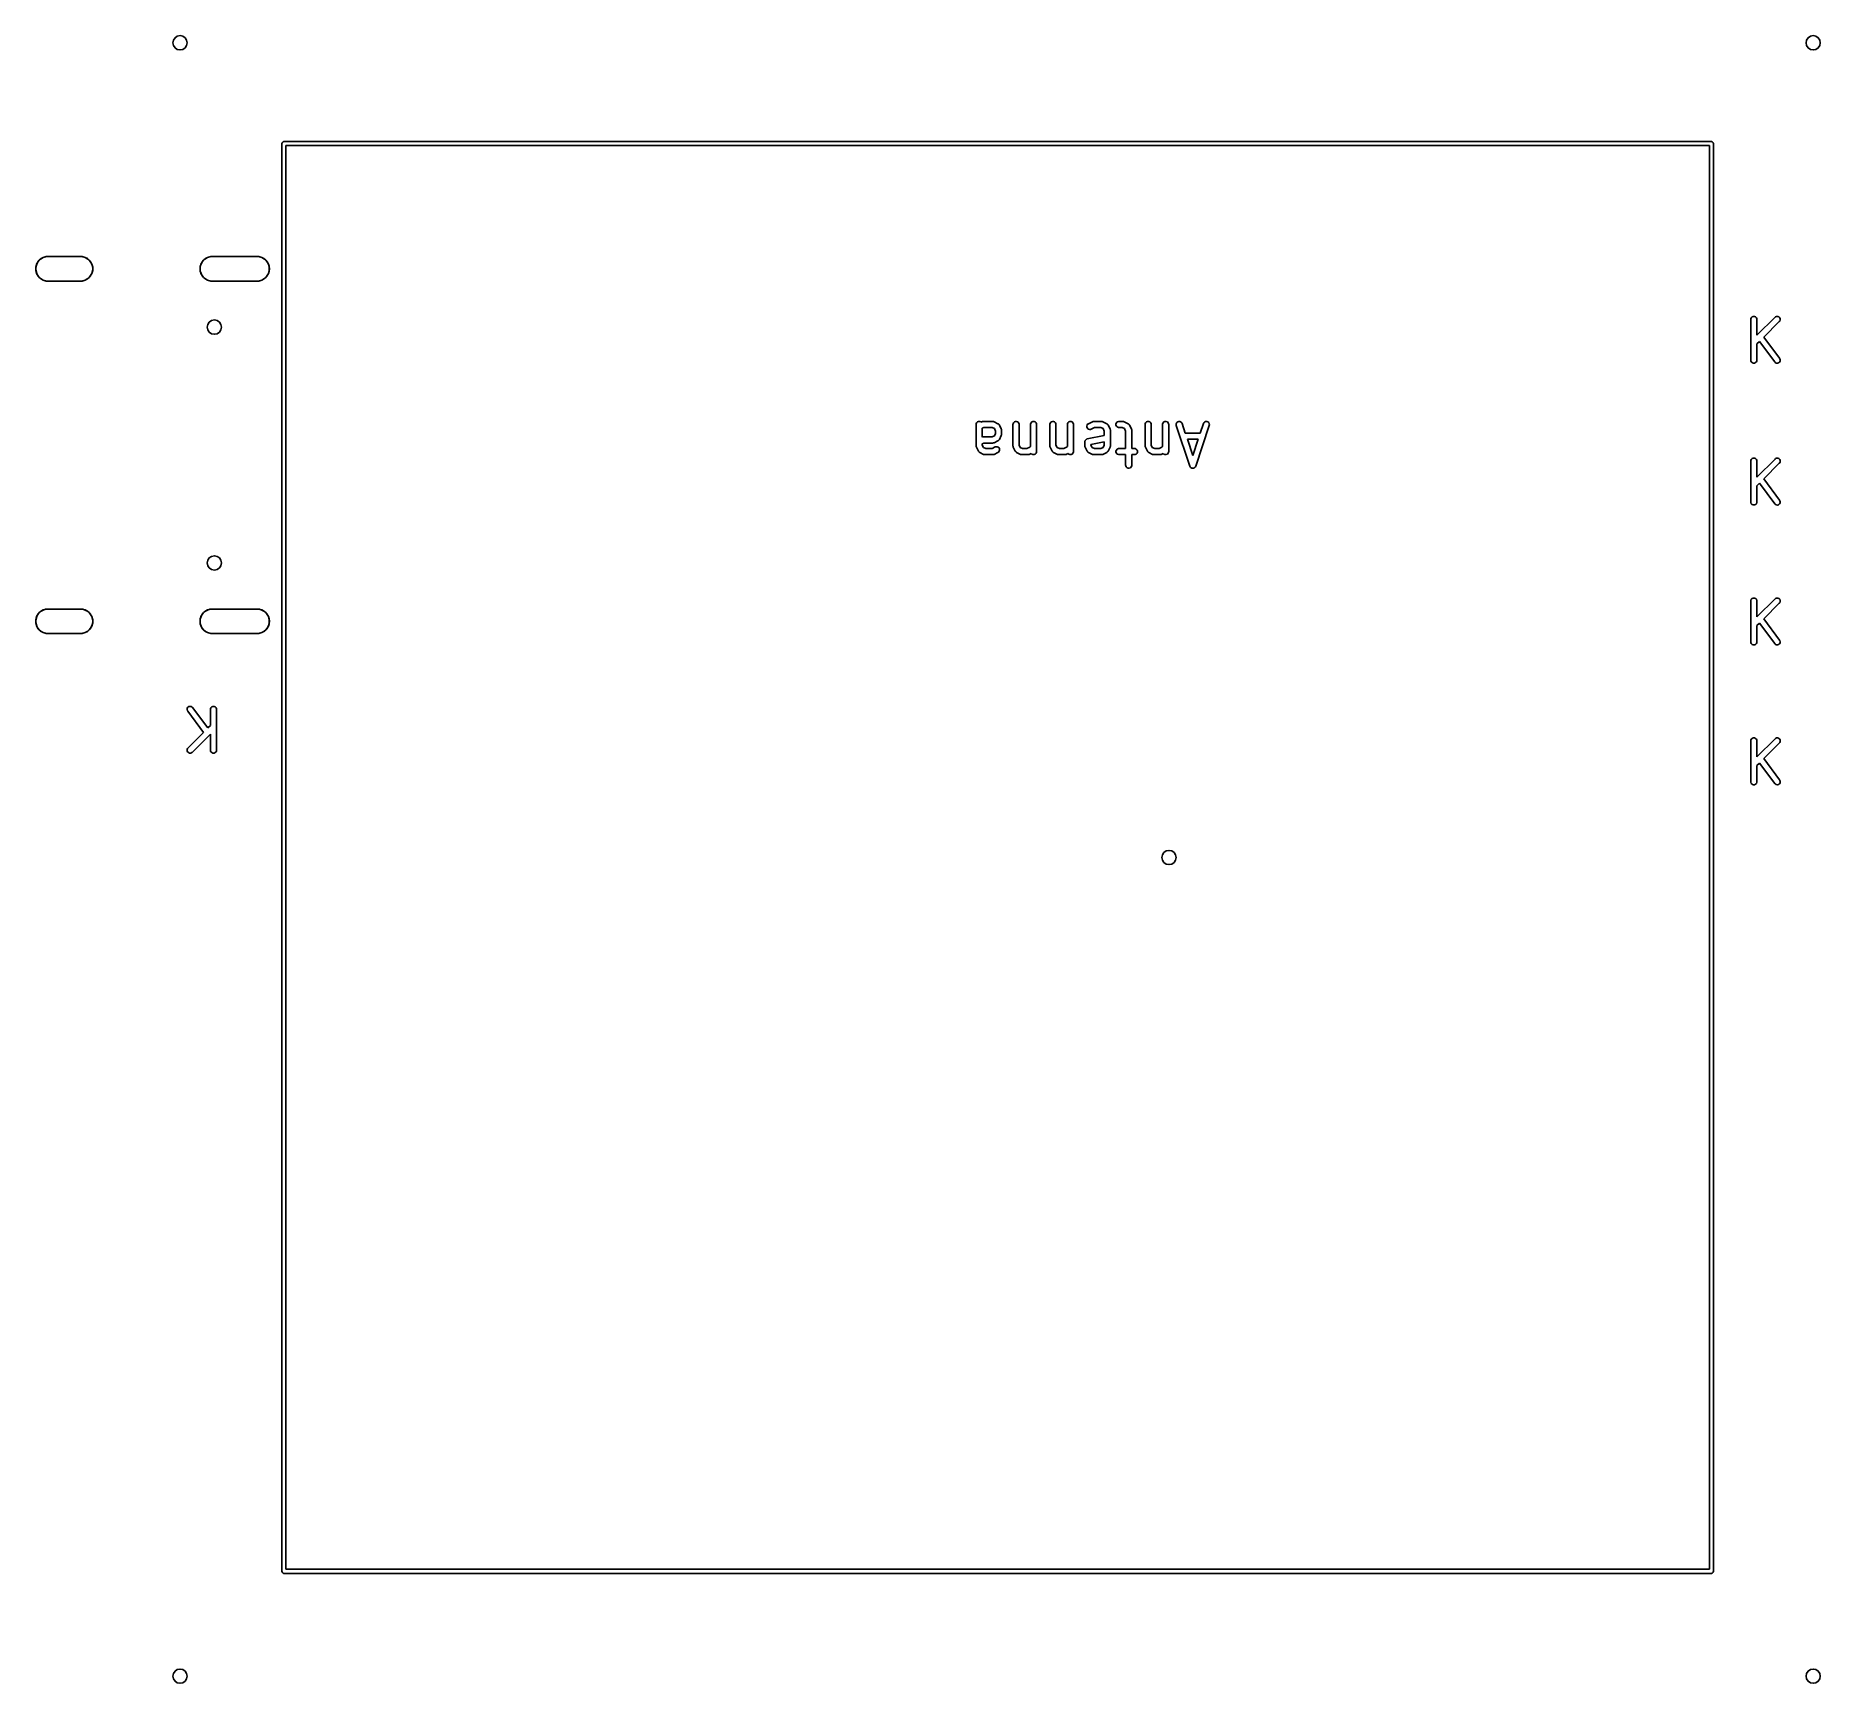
# Model space of a CAD drawing. Extents: x 4.89 to 6.61, y -4.66 to -3.07.
import ezdxf

# ---------------------------------------------------------------- set-up
doc = ezdxf.new("R2010")
doc.units = 0
doc.header["$MEASUREMENT"] = 0
doc.layers.add('BLACK', color=7, linetype='CONTINUOUS')

msp = doc.modelspace()

# ---------------------------------------------------------------- linework, layer by layer
at = {"layer": 'BLACK', "linetype": 'CONTINUOUS'}
for p, q in [((5.125, -3.174), (5.1251, -3.1732)), ((5.125, -4.5519), (5.125, -3.174)), ((5.1251, -3.1732), (5.1262, -3.1722)), ((5.1262, -3.1722), (5.1269, -3.172)), ((5.1269, -3.172), (6.5049, -3.172)), ((5.1289, -3.1759), (5.1289, -4.55)), ((6.5029, -3.1759), (5.1289, -3.1759)), ((6.5029, -4.55), (6.5029, -3.1759)), ((6.5049, -3.172), (6.5057, -3.1722)), ((6.5057, -3.1722), (6.5067, -3.1732)), ((6.5067, -3.1732), (6.5069, -3.174)), ((6.5069, -3.174), (6.5069, -4.5519)), ((4.8882, -3.2903), (4.8898, -3.2877)), ((4.8898, -3.2877), (4.892, -3.2855)), ((4.892, -3.2855), (4.8946, -3.2839)), ((4.8946, -3.2839), (4.8976, -3.2831)), ((4.8976, -3.2831), (4.8992, -3.283)), ((4.8992, -3.283), (4.9306, -3.283)), ((4.9306, -3.283), (4.8992, -3.283)), ((4.9306, -3.283), (4.9322, -3.2831)), ((4.9322, -3.2831), (4.9352, -3.2839)), ((4.9352, -3.2839), (4.9378, -3.2855)), ((4.9378, -3.2855), (4.94, -3.2877)), ((4.94, -3.2877), (4.9416, -3.2903)), ((5.0469, -3.2903), (5.0484, -3.2877)), ((5.0484, -3.2877), (5.0506, -3.2855)), ((5.0506, -3.2855), (5.0533, -3.2839)), ((5.0533, -3.2839), (5.0563, -3.2831)), ((5.0563, -3.2831), (5.0578, -3.283)), ((5.0578, -3.283), (5.1011, -3.283)), ((5.1011, -3.283), (5.0578, -3.283)), ((5.1011, -3.283), (5.1027, -3.2831)), ((5.1027, -3.2831), (5.1056, -3.2839)), ((5.1056, -3.2839), (5.1083, -3.2855)), ((5.1083, -3.2855), (5.1105, -3.2877)), ((5.1105, -3.2877), (5.112, -3.2903)), ((4.8874, -3.2933), (4.8882, -3.2903)), ((4.8874, -3.2964), (4.8874, -3.2933)), ((4.8882, -3.2994), (4.8874, -3.2964)), ((4.8898, -3.302), (4.8882, -3.2994)), ((4.892, -3.3042), (4.8898, -3.302)), ((4.8946, -3.3058), (4.892, -3.3042)), ((4.8976, -3.3066), (4.8946, -3.3058)), ((4.8992, -3.3067), (4.8976, -3.3066)), ((4.9306, -3.3067), (4.8992, -3.3067)), ((4.8992, -3.3067), (4.9306, -3.3067)), ((4.9322, -3.3066), (4.9306, -3.3067)), ((4.9352, -3.3058), (4.9322, -3.3066)), ((4.9378, -3.3042), (4.9352, -3.3058)), ((4.94, -3.302), (4.9378, -3.3042)), ((4.9416, -3.2994), (4.94, -3.302)), ((4.9416, -3.2903), (4.9424, -3.2933)), ((4.9424, -3.2964), (4.9416, -3.2994)), ((4.9424, -3.2933), (4.9424, -3.2964)), ((5.0461, -3.2933), (5.0469, -3.2903)), ((5.0461, -3.2964), (5.0461, -3.2933)), ((5.0469, -3.2994), (5.0461, -3.2964)), ((5.0484, -3.302), (5.0469, -3.2994)), ((5.0506, -3.3042), (5.0484, -3.302)), ((5.0533, -3.3058), (5.0506, -3.3042)), ((5.0563, -3.3066), (5.0533, -3.3058)), ((5.0578, -3.3067), (5.0563, -3.3066)), ((5.1011, -3.3067), (5.0578, -3.3067)), ((5.0578, -3.3067), (5.1011, -3.3067)), ((5.1027, -3.3066), (5.1011, -3.3067)), ((5.1056, -3.3058), (5.1027, -3.3066)), ((5.1083, -3.3042), (5.1056, -3.3058)), ((5.1105, -3.302), (5.1083, -3.3042)), ((5.112, -3.2994), (5.1105, -3.302)), ((5.112, -3.2903), (5.1128, -3.2933)), ((5.1128, -3.2964), (5.112, -3.2994)), ((5.1128, -3.2933), (5.1128, -3.2964)), ((6.5434, -3.342), (6.5442, -3.3412)), ((6.5442, -3.3412), (6.5453, -3.3407)), ((6.5453, -3.3407), (6.5464, -3.3407)), ((6.5464, -3.3407), (6.5475, -3.3412)), ((6.5475, -3.3412), (6.5483, -3.342)), ((6.5488, -3.359), (6.5663, -3.3415)), ((6.5663, -3.3415), (6.5667, -3.3412)), ((6.5667, -3.3412), (6.5678, -3.3407)), ((6.5678, -3.3407), (6.5689, -3.3407)), ((6.5689, -3.3407), (6.57, -3.3412)), ((6.57, -3.3412), (6.5708, -3.342)), ((6.5429, -3.3436), (6.543, -3.343)), ((6.5429, -3.383), (6.5429, -3.3436)), ((6.543, -3.343), (6.5434, -3.342)), ((6.5483, -3.342), (6.5487, -3.343)), ((6.5487, -3.343), (6.5488, -3.3436)), ((6.5488, -3.3436), (6.5488, -3.359)), ((6.5704, -3.3457), (6.5554, -3.3608)), ((6.5708, -3.3452), (6.5704, -3.3457)), ((6.5708, -3.342), (6.5712, -3.343)), ((6.5712, -3.3442), (6.5708, -3.3452)), ((6.5712, -3.343), (6.5712, -3.3442)), ((6.5512, -3.365), (6.5488, -3.3673)), ((6.5488, -3.3673), (6.5488, -3.383)), ((6.566, -3.3847), (6.5512, -3.365)), ((6.5554, -3.3608), (6.5707, -3.3812)), ((6.543, -3.3836), (6.5429, -3.383)), ((6.5434, -3.3846), (6.543, -3.3836)), ((6.5442, -3.3854), (6.5434, -3.3846)), ((6.5453, -3.3859), (6.5442, -3.3854)), ((6.5464, -3.3859), (6.5453, -3.3859)), ((6.5475, -3.3854), (6.5464, -3.3859)), ((6.5483, -3.3846), (6.5475, -3.3854)), ((6.5487, -3.3836), (6.5483, -3.3846)), ((6.5488, -3.383), (6.5487, -3.3836)), ((6.5664, -3.3852), (6.566, -3.3847)), ((6.5674, -3.3858), (6.5664, -3.3852)), ((6.5685, -3.3859), (6.5674, -3.3858)), ((6.5696, -3.3856), (6.5685, -3.3859)), ((6.5705, -3.3849), (6.5696, -3.3856)), ((6.5711, -3.384), (6.5705, -3.3849)), ((6.5707, -3.3812), (6.571, -3.3817)), ((6.571, -3.3817), (6.5713, -3.3828)), ((6.5713, -3.3828), (6.5711, -3.384)), ((5.7951, -3.4445), (5.7956, -3.4434)), ((5.7951, -3.445), (5.7951, -3.4445)), ((5.7951, -3.4657), (5.7951, -3.445)), ((5.7956, -3.4434), (5.7964, -3.4426)), ((5.7964, -3.4426), (5.7975, -3.4422)), ((5.7975, -3.4422), (5.7986, -3.4422)), ((5.7986, -3.4422), (5.7997, -3.4426)), ((5.7997, -3.4426), (5.7998, -3.4427)), ((5.7998, -3.4427), (5.8005, -3.4424)), ((5.8005, -3.4424), (5.801, -3.4422)), ((5.801, -3.4422), (5.8011, -3.4422)), ((5.8011, -3.4422), (5.8012, -3.4422)), ((5.8012, -3.4422), (5.8018, -3.4421)), ((5.8018, -3.4421), (5.8112, -3.4421)), ((5.8112, -3.4421), (5.8117, -3.4422)), ((5.8117, -3.4422), (5.8118, -3.4422)), ((5.8118, -3.4422), (5.8119, -3.4422)), ((5.8119, -3.4422), (5.8125, -3.4424)), ((5.8125, -3.4424), (5.8162, -3.4443)), ((5.8162, -3.4443), (5.8163, -3.4443)), ((5.8163, -3.4443), (5.8164, -3.4444)), ((5.8164, -3.4444), (5.8164, -3.4444)), ((5.8164, -3.4444), (5.8167, -3.4446)), ((5.8167, -3.4446), (5.817, -3.4449)), ((5.817, -3.4449), (5.8172, -3.4451)), ((5.8172, -3.4451), (5.8174, -3.4454)), ((5.8307, -3.445), (5.8308, -3.4445)), ((5.8307, -3.4657), (5.8307, -3.445)), ((5.8308, -3.4445), (5.8312, -3.4434)), ((5.8312, -3.4434), (5.832, -3.4426)), ((5.832, -3.4426), (5.8331, -3.4422)), ((5.8331, -3.4422), (5.8342, -3.4422)), ((5.8342, -3.4422), (5.8353, -3.4426)), ((5.8353, -3.4426), (5.8361, -3.4434)), ((5.8361, -3.4434), (5.8366, -3.4445)), ((5.8366, -3.4445), (5.8366, -3.445)), ((5.8366, -3.445), (5.8366, -3.465)), ((5.8476, -3.4445), (5.8481, -3.4434)), ((5.8476, -3.445), (5.8476, -3.4445)), ((5.8476, -3.4663), (5.8476, -3.445)), ((5.8481, -3.4434), (5.8489, -3.4426)), ((5.8489, -3.4426), (5.85, -3.4422)), ((5.85, -3.4422), (5.8511, -3.4422)), ((5.8511, -3.4422), (5.8522, -3.4426)), ((5.8522, -3.4426), (5.853, -3.4434)), ((5.853, -3.4434), (5.8534, -3.4445)), ((5.8534, -3.4445), (5.8535, -3.445)), ((5.8535, -3.445), (5.8535, -3.4713)), ((5.8663, -3.445), (5.8664, -3.4445)), ((5.8663, -3.4657), (5.8663, -3.445)), ((5.8664, -3.4445), (5.8668, -3.4434)), ((5.8668, -3.4434), (5.8676, -3.4426)), ((5.8676, -3.4426), (5.8687, -3.4422)), ((5.8687, -3.4422), (5.8699, -3.4422)), ((5.8699, -3.4422), (5.8709, -3.4426)), ((5.8709, -3.4426), (5.8717, -3.4434)), ((5.8717, -3.4434), (5.8722, -3.4445)), ((5.8722, -3.4445), (5.8722, -3.445)), ((5.8722, -3.445), (5.8722, -3.465)), ((5.8832, -3.445), (5.8833, -3.4445)), ((5.8832, -3.4663), (5.8832, -3.445)), ((5.8833, -3.4445), (5.8837, -3.4434)), ((5.8837, -3.4434), (5.8845, -3.4426)), ((5.8845, -3.4426), (5.8856, -3.4422)), ((5.8856, -3.4422), (5.8867, -3.4422)), ((5.8867, -3.4422), (5.8878, -3.4426)), ((5.8878, -3.4426), (5.8886, -3.4434)), ((5.8886, -3.4434), (5.889, -3.4445)), ((5.889, -3.4445), (5.8891, -3.445)), ((5.8891, -3.445), (5.8891, -3.4713)), ((5.9023, -3.4455), (5.9031, -3.4446)), ((5.9031, -3.4446), (5.9036, -3.4443)), ((5.9036, -3.4443), (5.9073, -3.4424)), ((5.9073, -3.4424), (5.9079, -3.4422)), ((5.9079, -3.4422), (5.908, -3.4422)), ((5.908, -3.4422), (5.9081, -3.4422)), ((5.9081, -3.4422), (5.9087, -3.4421)), ((5.9087, -3.4421), (5.9162, -3.4421)), ((5.9162, -3.4421), (5.9167, -3.4422)), ((5.9167, -3.4422), (5.9168, -3.4422)), ((5.9168, -3.4422), (5.9169, -3.4422)), ((5.9169, -3.4422), (5.9175, -3.4424)), ((5.9175, -3.4424), (5.9212, -3.4443)), ((5.9212, -3.4443), (5.9213, -3.4443)), ((5.9213, -3.4443), (5.9214, -3.4444)), ((5.9214, -3.4444), (5.9214, -3.4444)), ((5.9214, -3.4444), (5.9217, -3.4446)), ((5.9217, -3.4446), (5.922, -3.4449)), ((5.922, -3.4449), (5.9222, -3.4451)), ((5.9222, -3.4451), (5.9224, -3.4454)), ((5.9301, -3.4445), (5.9306, -3.4434)), ((5.9301, -3.4456), (5.9301, -3.4445)), ((5.9306, -3.4434), (5.9314, -3.4426)), ((5.9314, -3.4426), (5.9324, -3.4422)), ((5.9324, -3.4422), (5.933, -3.4421)), ((5.933, -3.4421), (5.9368, -3.4421)), ((5.9368, -3.4421), (5.9373, -3.4422)), ((5.9373, -3.4422), (5.9374, -3.4422)), ((5.9374, -3.4422), (5.9376, -3.4422)), ((5.9376, -3.4422), (5.9381, -3.4424)), ((5.9381, -3.4424), (5.9418, -3.4443)), ((5.9418, -3.4443), (5.9419, -3.4443)), ((5.9419, -3.4443), (5.942, -3.4444)), ((5.942, -3.4444), (5.942, -3.4444)), ((5.942, -3.4444), (5.9423, -3.4446)), ((5.9423, -3.4446), (5.9426, -3.4449)), ((5.9426, -3.4449), (5.9429, -3.4451)), ((5.9429, -3.4451), (5.943, -3.4454)), ((5.9582, -3.4445), (5.9587, -3.4434)), ((5.9582, -3.445), (5.9582, -3.4445)), ((5.9582, -3.4657), (5.9582, -3.445)), ((5.9587, -3.4434), (5.9595, -3.4426)), ((5.9595, -3.4426), (5.9606, -3.4422)), ((5.9606, -3.4422), (5.9617, -3.4422)), ((5.9617, -3.4422), (5.9628, -3.4426)), ((5.9628, -3.4426), (5.9636, -3.4434)), ((5.9636, -3.4434), (5.964, -3.4445)), ((5.964, -3.4445), (5.9641, -3.445)), ((5.9641, -3.445), (5.9641, -3.465)), ((5.9751, -3.4445), (5.9756, -3.4434)), ((5.9751, -3.445), (5.9751, -3.4445)), ((5.9751, -3.4663), (5.9751, -3.445)), ((5.9756, -3.4434), (5.9764, -3.4426)), ((5.9764, -3.4426), (5.9774, -3.4422)), ((5.9774, -3.4422), (5.9786, -3.4422)), ((5.9786, -3.4422), (5.9797, -3.4426)), ((5.9797, -3.4426), (5.9805, -3.4434)), ((5.9805, -3.4434), (5.9809, -3.4445)), ((5.9809, -3.4445), (5.981, -3.445)), ((5.981, -3.445), (5.981, -3.4713)), ((5.9882, -3.4454), (5.9883, -3.4443)), ((5.9883, -3.4443), (5.9888, -3.4432)), ((5.9888, -3.4432), (5.9897, -3.4425)), ((5.9897, -3.4425), (5.9908, -3.4421)), ((5.9908, -3.4421), (5.9919, -3.4422)), ((5.9919, -3.4422), (5.993, -3.4427)), ((5.993, -3.4427), (5.9937, -3.4436)), ((5.9937, -3.4436), (5.9939, -3.4441)), ((5.9939, -3.4441), (5.997, -3.4533)), ((6.0115, -3.4533), (6.0146, -3.4441)), ((6.0146, -3.4441), (6.0148, -3.4436)), ((6.0148, -3.4436), (6.0156, -3.4427)), ((6.0156, -3.4427), (6.0166, -3.4422)), ((6.0166, -3.4422), (6.0178, -3.4421)), ((6.0178, -3.4421), (6.0188, -3.4425)), ((6.0188, -3.4425), (6.0197, -3.4432)), ((6.0197, -3.4432), (6.0202, -3.4443)), ((6.0202, -3.4443), (6.0203, -3.4454)), ((5.8025, -3.448), (5.801, -3.4487)), ((5.801, -3.4487), (5.801, -3.4572)), ((5.801, -3.4572), (5.801, -3.4572)), ((5.801, -3.4572), (5.8011, -3.4572)), ((5.8011, -3.4572), (5.8012, -3.4571)), ((5.8012, -3.4571), (5.8018, -3.4571)), ((5.8018, -3.4571), (5.8105, -3.4571)), ((5.8105, -3.448), (5.8025, -3.448)), ((5.8127, -3.4491), (5.8105, -3.448)), ((5.8105, -3.4571), (5.8127, -3.456)), ((5.8162, -3.4608), (5.8125, -3.4627)), ((5.8138, -3.4514), (5.8127, -3.4491)), ((5.8127, -3.456), (5.8138, -3.4537)), ((5.8138, -3.4537), (5.8138, -3.4514)), ((5.8163, -3.4608), (5.8162, -3.4608)), ((5.8164, -3.4607), (5.8163, -3.4608)), ((5.8167, -3.4605), (5.8164, -3.4607)), ((5.8164, -3.4607), (5.8164, -3.4607)), ((5.817, -3.4602), (5.8167, -3.4605)), ((5.8172, -3.46), (5.817, -3.4602)), ((5.8174, -3.4597), (5.8172, -3.46)), ((5.8174, -3.4454), (5.8175, -3.4455)), ((5.8175, -3.4596), (5.8174, -3.4597)), ((5.8175, -3.4455), (5.8175, -3.4455)), ((5.8175, -3.4455), (5.8176, -3.4456)), ((5.8176, -3.4595), (5.8175, -3.4596)), ((5.8175, -3.4596), (5.8175, -3.4596)), ((5.8176, -3.4456), (5.8194, -3.4494)), ((5.8194, -3.4557), (5.8176, -3.4595)), ((5.8194, -3.4494), (5.8196, -3.4499)), ((5.8196, -3.4552), (5.8194, -3.4557)), ((5.8196, -3.4499), (5.8196, -3.45)), ((5.8196, -3.45), (5.8197, -3.4501)), ((5.8197, -3.455), (5.8196, -3.4551)), ((5.8196, -3.4551), (5.8196, -3.4552)), ((5.8197, -3.4501), (5.8197, -3.4507)), ((5.8197, -3.4507), (5.8197, -3.4544)), ((5.8197, -3.4544), (5.8197, -3.455)), ((5.9001, -3.4613), (5.9002, -3.4611)), ((5.9001, -3.4619), (5.9001, -3.4613)), ((5.9001, -3.4657), (5.9001, -3.4619)), ((5.9002, -3.4611), (5.9003, -3.4608)), ((5.9003, -3.4608), (5.9005, -3.4605)), ((5.9005, -3.4605), (5.9006, -3.4603)), ((5.9006, -3.4603), (5.9008, -3.4601)), ((5.9008, -3.4601), (5.9009, -3.4598)), ((5.9009, -3.4598), (5.9012, -3.4597)), ((5.9012, -3.4597), (5.9014, -3.4595)), ((5.9014, -3.4595), (5.9017, -3.4594)), ((5.9017, -3.4594), (5.9019, -3.4592)), ((5.9019, -3.4592), (5.9024, -3.459)), ((5.902, -3.4466), (5.9023, -3.4455)), ((5.9021, -3.4477), (5.902, -3.4466)), ((5.9026, -3.4487), (5.9021, -3.4477)), ((5.9024, -3.459), (5.9188, -3.4557)), ((5.9034, -3.4495), (5.9026, -3.4487)), ((5.9045, -3.4499), (5.9034, -3.4495)), ((5.9057, -3.4498), (5.9045, -3.4499)), ((5.9062, -3.4496), (5.9057, -3.4498)), ((5.9188, -3.4618), (5.906, -3.4643)), ((5.9093, -3.448), (5.9062, -3.4496)), ((5.9155, -3.448), (5.9093, -3.448)), ((5.9177, -3.4491), (5.9155, -3.448)), ((5.9188, -3.4514), (5.9177, -3.4491)), ((5.9188, -3.4557), (5.9188, -3.4514)), ((5.9188, -3.465), (5.9188, -3.4618)), ((5.9224, -3.4454), (5.9225, -3.4455)), ((5.9225, -3.4455), (5.9225, -3.4455)), ((5.9225, -3.4455), (5.9225, -3.4456)), ((5.9225, -3.4456), (5.9244, -3.4494)), ((5.9244, -3.4494), (5.9246, -3.4499)), ((5.9246, -3.4499), (5.9246, -3.45)), ((5.9246, -3.45), (5.9247, -3.4501)), ((5.9247, -3.4501), (5.9247, -3.4507)), ((5.9247, -3.4507), (5.9247, -3.4657)), ((5.9306, -3.4467), (5.9301, -3.4456)), ((5.9314, -3.4475), (5.9306, -3.4467)), ((5.9324, -3.4479), (5.9314, -3.4475)), ((5.933, -3.448), (5.9324, -3.4479)), ((5.9361, -3.448), (5.933, -3.448)), ((5.9383, -3.4491), (5.9361, -3.448)), ((5.9394, -3.4514), (5.9383, -3.4491)), ((5.9394, -3.4683), (5.9394, -3.4514)), ((5.943, -3.4454), (5.9431, -3.4455)), ((5.9431, -3.4455), (5.9431, -3.4455)), ((5.9431, -3.4455), (5.9432, -3.4456)), ((5.9432, -3.4456), (5.945, -3.4494)), ((5.945, -3.4494), (5.9452, -3.4499)), ((5.9452, -3.4499), (5.9453, -3.45)), ((5.9453, -3.45), (5.9453, -3.4501)), ((5.9453, -3.4501), (5.9453, -3.4507)), ((5.9453, -3.4507), (5.9453, -3.4683)), ((5.9883, -3.446), (5.9882, -3.4454)), ((6.0015, -3.4854), (5.9883, -3.446)), ((5.997, -3.4533), (6.0115, -3.4533)), ((6.0095, -3.4592), (5.999, -3.4592)), ((5.999, -3.4592), (6.0043, -3.4751)), ((6.0043, -3.4751), (6.0095, -3.4592)), ((6.0202, -3.446), (6.0071, -3.4854)), ((6.0203, -3.4454), (6.0202, -3.446)), ((5.7951, -3.4662), (5.7951, -3.4657)), ((5.7952, -3.4663), (5.7951, -3.4662)), ((5.7952, -3.4664), (5.7952, -3.4663)), ((5.7954, -3.467), (5.7952, -3.4664)), ((5.7973, -3.4707), (5.7954, -3.467)), ((5.7973, -3.4708), (5.7973, -3.4707)), ((5.7973, -3.4709), (5.7973, -3.4708)), ((5.7974, -3.4709), (5.7973, -3.4709)), ((5.7976, -3.4712), (5.7974, -3.4709)), ((5.7979, -3.4715), (5.7976, -3.4712)), ((5.7981, -3.4718), (5.7979, -3.4715)), ((5.7984, -3.4719), (5.7981, -3.4718)), ((5.7985, -3.472), (5.7984, -3.4719)), ((5.7986, -3.4721), (5.7985, -3.472)), ((5.7985, -3.472), (5.7985, -3.472)), ((5.8023, -3.4739), (5.7986, -3.4721)), ((5.8025, -3.463), (5.801, -3.4637)), ((5.801, -3.4637), (5.801, -3.465)), ((5.801, -3.465), (5.8021, -3.4672)), ((5.8021, -3.4672), (5.8044, -3.4683)), ((5.8029, -3.4741), (5.8023, -3.4739)), ((5.8112, -3.463), (5.8025, -3.463)), ((5.803, -3.4741), (5.8029, -3.4741)), ((5.8031, -3.4742), (5.803, -3.4741)), ((5.8037, -3.4742), (5.8031, -3.4742)), ((5.8112, -3.4742), (5.8037, -3.4742)), ((5.8044, -3.4683), (5.8105, -3.4683)), ((5.8105, -3.4683), (5.8136, -3.4668)), ((5.8117, -3.4629), (5.8112, -3.463)), ((5.8117, -3.4742), (5.8112, -3.4742)), ((5.8118, -3.4629), (5.8117, -3.4629)), ((5.8118, -3.4741), (5.8117, -3.4742)), ((5.8119, -3.4629), (5.8118, -3.4629)), ((5.8119, -3.4741), (5.8118, -3.4741)), ((5.8125, -3.4627), (5.8119, -3.4629)), ((5.8125, -3.4739), (5.8119, -3.4741)), ((5.8162, -3.4721), (5.8125, -3.4739)), ((5.8136, -3.4668), (5.8141, -3.4666)), ((5.8141, -3.4666), (5.8153, -3.4665)), ((5.8153, -3.4665), (5.8164, -3.4669)), ((5.8167, -3.4718), (5.8162, -3.4721)), ((5.8164, -3.4669), (5.8172, -3.4676)), ((5.8175, -3.4709), (5.8167, -3.4718)), ((5.8172, -3.4676), (5.8178, -3.4686)), ((5.8178, -3.4698), (5.8175, -3.4709)), ((5.8178, -3.4686), (5.8178, -3.4698)), ((5.8308, -3.4662), (5.8307, -3.4657)), ((5.8308, -3.4663), (5.8308, -3.4662)), ((5.8308, -3.4664), (5.8308, -3.4663)), ((5.831, -3.467), (5.8308, -3.4664)), ((5.8329, -3.4707), (5.831, -3.467)), ((5.833, -3.4708), (5.8329, -3.4707)), ((5.833, -3.4709), (5.833, -3.4708)), ((5.8332, -3.4712), (5.833, -3.4709)), ((5.833, -3.4709), (5.833, -3.4709)), ((5.8335, -3.4715), (5.8332, -3.4712)), ((5.8337, -3.4718), (5.8335, -3.4715)), ((5.834, -3.4719), (5.8337, -3.4718)), ((5.8341, -3.472), (5.834, -3.4719)), ((5.8342, -3.4721), (5.8341, -3.472)), ((5.8341, -3.472), (5.8341, -3.472)), ((5.838, -3.4739), (5.8342, -3.4721)), ((5.8366, -3.465), (5.8377, -3.4672)), ((5.8377, -3.4672), (5.84, -3.4683)), ((5.8385, -3.4741), (5.838, -3.4739)), ((5.8386, -3.4741), (5.8385, -3.4741)), ((5.8387, -3.4742), (5.8386, -3.4741)), ((5.8393, -3.4742), (5.8387, -3.4742)), ((5.8449, -3.4742), (5.8393, -3.4742)), ((5.84, -3.4683), (5.8442, -3.4683)), ((5.8442, -3.4683), (5.8469, -3.467)), ((5.8455, -3.4742), (5.8449, -3.4742)), ((5.8456, -3.4741), (5.8455, -3.4742)), ((5.8457, -3.4741), (5.8456, -3.4741)), ((5.8462, -3.4739), (5.8457, -3.4741)), ((5.8481, -3.473), (5.8462, -3.4739)), ((5.8469, -3.467), (5.8476, -3.4663)), ((5.8489, -3.4737), (5.8481, -3.473)), ((5.85, -3.4742), (5.8489, -3.4737)), ((5.8511, -3.4742), (5.85, -3.4742)), ((5.8522, -3.4737), (5.8511, -3.4742)), ((5.853, -3.4729), (5.8522, -3.4737)), ((5.8534, -3.4719), (5.853, -3.4729)), ((5.8535, -3.4713), (5.8534, -3.4719)), ((5.8664, -3.4662), (5.8663, -3.4657)), ((5.8664, -3.4663), (5.8664, -3.4662)), ((5.8664, -3.4664), (5.8664, -3.4663)), ((5.8666, -3.467), (5.8664, -3.4664)), ((5.8685, -3.4707), (5.8666, -3.467)), ((5.8686, -3.4708), (5.8685, -3.4707)), ((5.8686, -3.4709), (5.8686, -3.4708)), ((5.8688, -3.4712), (5.8686, -3.4709)), ((5.8686, -3.4709), (5.8686, -3.4709)), ((5.8691, -3.4715), (5.8688, -3.4712)), ((5.8693, -3.4718), (5.8691, -3.4715)), ((5.8696, -3.4719), (5.8693, -3.4718)), ((5.8697, -3.472), (5.8696, -3.4719)), ((5.8698, -3.4721), (5.8697, -3.472)), ((5.8697, -3.472), (5.8697, -3.472)), ((5.8736, -3.4739), (5.8698, -3.4721)), ((5.8722, -3.465), (5.8734, -3.4672)), ((5.8734, -3.4672), (5.8756, -3.4683)), ((5.8741, -3.4741), (5.8736, -3.4739)), ((5.8742, -3.4741), (5.8741, -3.4741)), ((5.8743, -3.4742), (5.8742, -3.4741)), ((5.8749, -3.4742), (5.8743, -3.4742)), ((5.8805, -3.4742), (5.8749, -3.4742)), ((5.8756, -3.4683), (5.8798, -3.4683)), ((5.8798, -3.4683), (5.8825, -3.467)), ((5.8811, -3.4742), (5.8805, -3.4742)), ((5.8812, -3.4741), (5.8811, -3.4742)), ((5.8813, -3.4741), (5.8812, -3.4741)), ((5.8819, -3.4739), (5.8813, -3.4741)), ((5.8837, -3.473), (5.8819, -3.4739)), ((5.8825, -3.467), (5.8832, -3.4663)), ((5.8845, -3.4737), (5.8837, -3.473)), ((5.8856, -3.4742), (5.8845, -3.4737)), ((5.8867, -3.4742), (5.8856, -3.4742)), ((5.8878, -3.4737), (5.8867, -3.4742)), ((5.8886, -3.4729), (5.8878, -3.4737)), ((5.889, -3.4719), (5.8886, -3.4729)), ((5.8891, -3.4713), (5.889, -3.4719)), ((5.9001, -3.4662), (5.9001, -3.4657)), ((5.9002, -3.4663), (5.9001, -3.4662)), ((5.9002, -3.4664), (5.9002, -3.4663)), ((5.9004, -3.467), (5.9002, -3.4664)), ((5.9023, -3.4707), (5.9004, -3.467)), ((5.9023, -3.4708), (5.9023, -3.4707)), ((5.9023, -3.4709), (5.9023, -3.4708)), ((5.9024, -3.4709), (5.9023, -3.4709)), ((5.9026, -3.4712), (5.9024, -3.4709)), ((5.9028, -3.4715), (5.9026, -3.4712)), ((5.9031, -3.4718), (5.9028, -3.4715)), ((5.9034, -3.4719), (5.9031, -3.4718)), ((5.9034, -3.472), (5.9034, -3.4719)), ((5.9035, -3.472), (5.9034, -3.472)), ((5.9036, -3.4721), (5.9035, -3.472)), ((5.9073, -3.4739), (5.9036, -3.4721)), ((5.906, -3.4643), (5.906, -3.465)), ((5.906, -3.465), (5.9071, -3.4672)), ((5.9071, -3.4672), (5.9093, -3.4683)), ((5.9079, -3.4741), (5.9073, -3.4739)), ((5.908, -3.4741), (5.9079, -3.4741)), ((5.9081, -3.4742), (5.908, -3.4741)), ((5.9087, -3.4742), (5.9081, -3.4742)), ((5.9162, -3.4742), (5.9087, -3.4742)), ((5.9093, -3.4683), (5.9155, -3.4683)), ((5.9155, -3.4683), (5.9177, -3.4672)), ((5.9167, -3.4742), (5.9162, -3.4742)), ((5.9168, -3.4741), (5.9167, -3.4742)), ((5.9169, -3.4741), (5.9168, -3.4741)), ((5.9175, -3.4739), (5.9169, -3.4741)), ((5.9212, -3.4721), (5.9175, -3.4739)), ((5.9177, -3.4672), (5.9188, -3.465)), ((5.9213, -3.472), (5.9212, -3.4721)), ((5.9214, -3.472), (5.9213, -3.472)), ((5.9217, -3.4718), (5.9214, -3.4719)), ((5.9214, -3.4719), (5.9214, -3.472)), ((5.922, -3.4715), (5.9217, -3.4718)), ((5.9222, -3.4712), (5.922, -3.4715)), ((5.9224, -3.4709), (5.9222, -3.4712)), ((5.9225, -3.4709), (5.9224, -3.4709)), ((5.9244, -3.467), (5.9225, -3.4707)), ((5.9225, -3.4707), (5.9225, -3.4708)), ((5.9225, -3.4708), (5.9225, -3.4709)), ((5.9246, -3.4664), (5.9244, -3.467)), ((5.9247, -3.4662), (5.9246, -3.4663)), ((5.9246, -3.4663), (5.9246, -3.4664)), ((5.9247, -3.4657), (5.9247, -3.4662)), ((5.9301, -3.4707), (5.9306, -3.4697)), ((5.9301, -3.4719), (5.9301, -3.4707)), ((5.9306, -3.4729), (5.9301, -3.4719)), ((5.9306, -3.4697), (5.9314, -3.4688)), ((5.9314, -3.4737), (5.9306, -3.4729)), ((5.9314, -3.4688), (5.9324, -3.4684)), ((5.9324, -3.4742), (5.9314, -3.4737)), ((5.9324, -3.4684), (5.933, -3.4683)), ((5.933, -3.4742), (5.9324, -3.4742)), ((5.933, -3.4683), (5.9394, -3.4683)), ((5.9394, -3.4742), (5.933, -3.4742)), ((5.9394, -3.4844), (5.9394, -3.4742)), ((5.9453, -3.4683), (5.948, -3.4683)), ((5.948, -3.4742), (5.9453, -3.4742)), ((5.9453, -3.4742), (5.9453, -3.4844)), ((5.948, -3.4683), (5.9486, -3.4684)), ((5.9486, -3.4742), (5.948, -3.4742)), ((5.9486, -3.4684), (5.9497, -3.4688)), ((5.9497, -3.4737), (5.9486, -3.4742)), ((5.9497, -3.4688), (5.9505, -3.4697)), ((5.9505, -3.4729), (5.9497, -3.4737)), ((5.9505, -3.4697), (5.9509, -3.4707)), ((5.9509, -3.4719), (5.9505, -3.4729)), ((5.9509, -3.4707), (5.9509, -3.4719)), ((5.9582, -3.4662), (5.9582, -3.4657)), ((5.9583, -3.4663), (5.9582, -3.4662)), ((5.9583, -3.4664), (5.9583, -3.4663)), ((5.9585, -3.467), (5.9583, -3.4664)), ((5.9604, -3.4707), (5.9585, -3.467)), ((5.9604, -3.4708), (5.9604, -3.4707)), ((5.9605, -3.4709), (5.9604, -3.4708)), ((5.9607, -3.4712), (5.9605, -3.4709)), ((5.9605, -3.4709), (5.9605, -3.4709)), ((5.961, -3.4715), (5.9607, -3.4712)), ((5.9612, -3.4718), (5.961, -3.4715)), ((5.9615, -3.4719), (5.9612, -3.4718)), ((5.9616, -3.472), (5.9615, -3.4719)), ((5.9617, -3.4721), (5.9616, -3.472)), ((5.9616, -3.472), (5.9616, -3.472)), ((5.9654, -3.4739), (5.9617, -3.4721)), ((5.9641, -3.465), (5.9652, -3.4672)), ((5.9652, -3.4672), (5.9675, -3.4683)), ((5.966, -3.4741), (5.9654, -3.4739)), ((5.9661, -3.4741), (5.966, -3.4741)), ((5.9662, -3.4742), (5.9661, -3.4741)), ((5.9668, -3.4742), (5.9662, -3.4742)), ((5.9724, -3.4742), (5.9668, -3.4742)), ((5.9675, -3.4683), (5.9717, -3.4683)), ((5.9717, -3.4683), (5.9744, -3.467)), ((5.973, -3.4742), (5.9724, -3.4742)), ((5.9731, -3.4741), (5.973, -3.4742)), ((5.9732, -3.4741), (5.9731, -3.4741)), ((5.9737, -3.4739), (5.9732, -3.4741)), ((5.9756, -3.473), (5.9737, -3.4739)), ((5.9744, -3.467), (5.9751, -3.4663)), ((5.9764, -3.4737), (5.9756, -3.473)), ((5.9774, -3.4742), (5.9764, -3.4737)), ((5.9786, -3.4742), (5.9774, -3.4742)), ((5.9797, -3.4737), (5.9786, -3.4742)), ((5.9805, -3.4729), (5.9797, -3.4737)), ((5.9809, -3.4719), (5.9805, -3.4729)), ((5.981, -3.4713), (5.9809, -3.4719)), ((6.543, -3.4799), (6.5434, -3.4788)), ((6.5434, -3.4788), (6.5442, -3.478)), ((6.5442, -3.478), (6.5453, -3.4776)), ((6.5453, -3.4776), (6.5464, -3.4776)), ((6.5464, -3.4776), (6.5475, -3.478)), ((6.5475, -3.478), (6.5483, -3.4788)), ((6.5483, -3.4788), (6.5487, -3.4799)), ((6.5488, -3.4958), (6.5663, -3.4784)), ((6.5663, -3.4784), (6.5667, -3.478)), ((6.5667, -3.478), (6.5678, -3.4776)), ((6.5678, -3.4776), (6.5689, -3.4776)), ((6.5689, -3.4776), (6.57, -3.478)), ((6.57, -3.478), (6.5708, -3.4788)), ((6.5708, -3.4788), (6.5712, -3.4799)), ((5.9395, -3.485), (5.9394, -3.4844)), ((5.9399, -3.4861), (5.9395, -3.485)), ((5.9408, -3.4869), (5.9399, -3.4861)), ((5.9418, -3.4873), (5.9408, -3.4869)), ((5.943, -3.4873), (5.9418, -3.4873)), ((5.944, -3.4869), (5.943, -3.4873)), ((5.9449, -3.4861), (5.944, -3.4869)), ((5.9453, -3.485), (5.9449, -3.4861)), ((5.9453, -3.4844), (5.9453, -3.485)), ((6.0017, -3.4859), (6.0015, -3.4854)), ((6.0018, -3.486), (6.0017, -3.4859)), ((6.0019, -3.4862), (6.0018, -3.486)), ((6.0022, -3.4865), (6.0019, -3.4862)), ((6.0025, -3.4867), (6.0022, -3.4865)), ((6.0026, -3.4868), (6.0025, -3.4867)), ((6.0028, -3.487), (6.0026, -3.4868)), ((6.0032, -3.4871), (6.0028, -3.487)), ((6.0035, -3.4873), (6.0032, -3.4871)), ((6.0037, -3.4873), (6.0035, -3.4873)), ((6.0039, -3.4873), (6.0037, -3.4873)), ((6.0043, -3.4873), (6.0039, -3.4873)), ((6.0046, -3.4873), (6.0043, -3.4873)), ((6.0048, -3.4873), (6.0046, -3.4873)), ((6.005, -3.4873), (6.0048, -3.4873)), ((6.0054, -3.4871), (6.005, -3.4873)), ((6.0057, -3.487), (6.0054, -3.4871)), ((6.0059, -3.4868), (6.0057, -3.487)), ((6.0061, -3.4867), (6.0059, -3.4868)), ((6.0063, -3.4865), (6.0061, -3.4867)), ((6.0066, -3.4862), (6.0063, -3.4865)), ((6.0067, -3.486), (6.0066, -3.4862)), ((6.0068, -3.4859), (6.0067, -3.486)), ((6.0071, -3.4854), (6.0068, -3.4859)), ((6.5429, -3.4805), (6.543, -3.4799)), ((6.5429, -3.5198), (6.5429, -3.4805)), ((6.5487, -3.4799), (6.5488, -3.4805)), ((6.5488, -3.4805), (6.5488, -3.4958)), ((6.5704, -3.4825), (6.5554, -3.4976)), ((6.5708, -3.4821), (6.5704, -3.4825)), ((6.5712, -3.481), (6.5708, -3.4821)), ((6.5712, -3.4799), (6.5712, -3.481)), ((6.5512, -3.5018), (6.5488, -3.5042)), ((6.5488, -3.5042), (6.5488, -3.5198)), ((6.566, -3.5216), (6.5512, -3.5018)), ((6.5554, -3.4976), (6.5707, -3.5181)), ((6.543, -3.5204), (6.5429, -3.5198)), ((6.5434, -3.5215), (6.543, -3.5204)), ((6.5442, -3.5223), (6.5434, -3.5215)), ((6.5453, -3.5227), (6.5442, -3.5223)), ((6.5464, -3.5227), (6.5453, -3.5227)), ((6.5475, -3.5223), (6.5464, -3.5227)), ((6.5483, -3.5215), (6.5475, -3.5223)), ((6.5487, -3.5204), (6.5483, -3.5215)), ((6.5488, -3.5198), (6.5487, -3.5204)), ((6.5664, -3.522), (6.566, -3.5216)), ((6.5674, -3.5226), (6.5664, -3.522)), ((6.5685, -3.5228), (6.5674, -3.5226)), ((6.5696, -3.5225), (6.5685, -3.5228)), ((6.5705, -3.5218), (6.5696, -3.5225)), ((6.5711, -3.5208), (6.5705, -3.5218)), ((6.5707, -3.5181), (6.571, -3.5186)), ((6.571, -3.5186), (6.5713, -3.5197)), ((6.5713, -3.5197), (6.5711, -3.5208)), ((6.5429, -3.6155), (6.543, -3.6149)), ((6.5429, -3.6548), (6.5429, -3.6155)), ((6.543, -3.6149), (6.5434, -3.6138)), ((6.5434, -3.6138), (6.5442, -3.613)), ((6.5442, -3.613), (6.5453, -3.6126)), ((6.5453, -3.6126), (6.5464, -3.6126)), ((6.5464, -3.6126), (6.5475, -3.613)), ((6.5475, -3.613), (6.5483, -3.6138)), ((6.5483, -3.6138), (6.5487, -3.6149)), ((6.5487, -3.6149), (6.5488, -3.6155)), ((6.5488, -3.6308), (6.5663, -3.6134)), ((6.5488, -3.6155), (6.5488, -3.6308)), ((6.5663, -3.6134), (6.5667, -3.613)), ((6.5667, -3.613), (6.5678, -3.6126)), ((6.5678, -3.6126), (6.5689, -3.6126)), ((6.5689, -3.6126), (6.57, -3.613)), ((6.57, -3.613), (6.5708, -3.6138)), ((6.5708, -3.6171), (6.5704, -3.6175)), ((6.5708, -3.6138), (6.5712, -3.6149)), ((6.5712, -3.616), (6.5708, -3.6171)), ((6.5712, -3.6149), (6.5712, -3.616)), ((4.8874, -3.6335), (4.8882, -3.6305)), ((4.8874, -3.6365), (4.8874, -3.6335)), ((4.8882, -3.6305), (4.8898, -3.6278)), ((4.8898, -3.6278), (4.892, -3.6256)), ((4.892, -3.6256), (4.8946, -3.6241)), ((4.8946, -3.6241), (4.8976, -3.6233)), ((4.8976, -3.6233), (4.8992, -3.6232)), ((4.8992, -3.6232), (4.9306, -3.6232)), ((4.9306, -3.6232), (4.8992, -3.6232)), ((4.9306, -3.6232), (4.9322, -3.6233)), ((4.9322, -3.6233), (4.9352, -3.6241)), ((4.9352, -3.6241), (4.9378, -3.6256)), ((4.9378, -3.6256), (4.94, -3.6278)), ((4.94, -3.6278), (4.9416, -3.6305)), ((4.9416, -3.6305), (4.9424, -3.6335)), ((4.9424, -3.6335), (4.9424, -3.6365)), ((5.0461, -3.6335), (5.0469, -3.6305)), ((5.0461, -3.6365), (5.0461, -3.6335)), ((5.0469, -3.6305), (5.0484, -3.6278)), ((5.0484, -3.6278), (5.0506, -3.6256)), ((5.0506, -3.6256), (5.0533, -3.6241)), ((5.0533, -3.6241), (5.0563, -3.6233)), ((5.0563, -3.6233), (5.0578, -3.6232)), ((5.0578, -3.6232), (5.1011, -3.6232)), ((5.1011, -3.6232), (5.0578, -3.6232)), ((5.1011, -3.6232), (5.1027, -3.6233)), ((5.1027, -3.6233), (5.1056, -3.6241)), ((5.1056, -3.6241), (5.1083, -3.6256)), ((5.1083, -3.6256), (5.1105, -3.6278)), ((5.1105, -3.6278), (5.112, -3.6305)), ((5.112, -3.6305), (5.1128, -3.6335)), ((5.1128, -3.6335), (5.1128, -3.6365)), ((6.5704, -3.6175), (6.5554, -3.6326)), ((6.5554, -3.6326), (6.5707, -3.6531)), ((4.8882, -3.6395), (4.8874, -3.6365)), ((4.8898, -3.6422), (4.8882, -3.6395)), ((4.892, -3.6444), (4.8898, -3.6422)), ((4.8946, -3.6459), (4.892, -3.6444)), ((4.8976, -3.6467), (4.8946, -3.6459)), ((4.8992, -3.6468), (4.8976, -3.6467)), ((4.9306, -3.6468), (4.8992, -3.6468)), ((4.8992, -3.6468), (4.9306, -3.6468)), ((4.9322, -3.6467), (4.9306, -3.6468)), ((4.9352, -3.6459), (4.9322, -3.6467)), ((4.9378, -3.6444), (4.9352, -3.6459)), ((4.94, -3.6422), (4.9378, -3.6444)), ((4.9416, -3.6395), (4.94, -3.6422)), ((4.9424, -3.6365), (4.9416, -3.6395)), ((5.0469, -3.6395), (5.0461, -3.6365)), ((5.0484, -3.6422), (5.0469, -3.6395)), ((5.0506, -3.6444), (5.0484, -3.6422)), ((5.0533, -3.6459), (5.0506, -3.6444)), ((5.0563, -3.6467), (5.0533, -3.6459)), ((5.0578, -3.6468), (5.0563, -3.6467)), ((5.1011, -3.6468), (5.0578, -3.6468)), ((5.0578, -3.6468), (5.1011, -3.6468)), ((5.1027, -3.6467), (5.1011, -3.6468)), ((5.1056, -3.6459), (5.1027, -3.6467)), ((5.1083, -3.6444), (5.1056, -3.6459)), ((5.1105, -3.6422), (5.1083, -3.6444)), ((5.112, -3.6395), (5.1105, -3.6422)), ((5.1128, -3.6365), (5.112, -3.6395)), ((6.5512, -3.6368), (6.5488, -3.6392)), ((6.5488, -3.6392), (6.5488, -3.6548)), ((6.566, -3.6566), (6.5512, -3.6368)), ((6.543, -3.6554), (6.5429, -3.6548)), ((6.5434, -3.6565), (6.543, -3.6554)), ((6.5442, -3.6573), (6.5434, -3.6565)), ((6.5453, -3.6577), (6.5442, -3.6573)), ((6.5464, -3.6577), (6.5453, -3.6577)), ((6.5475, -3.6573), (6.5464, -3.6577)), ((6.5483, -3.6565), (6.5475, -3.6573)), ((6.5487, -3.6554), (6.5483, -3.6565)), ((6.5488, -3.6548), (6.5487, -3.6554)), ((6.5664, -3.657), (6.566, -3.6566)), ((6.5674, -3.6576), (6.5664, -3.657)), ((6.5685, -3.6578), (6.5674, -3.6576)), ((6.5696, -3.6575), (6.5685, -3.6578)), ((6.5705, -3.6568), (6.5696, -3.6575)), ((6.5711, -3.6558), (6.5705, -3.6568)), ((6.5707, -3.6531), (6.571, -3.6536)), ((6.571, -3.6536), (6.5713, -3.6547)), ((6.5713, -3.6547), (6.5711, -3.6558)), ((5.0335, -3.7202), (5.0337, -3.719)), ((5.0338, -3.7213), (5.0335, -3.7202)), ((5.0337, -3.719), (5.0343, -3.718)), ((5.0343, -3.718), (5.0352, -3.7174)), ((5.0352, -3.7174), (5.0363, -3.7171)), ((5.0363, -3.7171), (5.0374, -3.7172)), ((5.0374, -3.7172), (5.0384, -3.7178)), ((5.0384, -3.7178), (5.0388, -3.7182)), ((5.0388, -3.7182), (5.0536, -3.738)), ((5.056, -3.72), (5.0561, -3.7194)), ((5.056, -3.7357), (5.056, -3.72)), ((5.0561, -3.7194), (5.0565, -3.7184)), ((5.0565, -3.7184), (5.0573, -3.7176)), ((5.0573, -3.7176), (5.0584, -3.7171)), ((5.0584, -3.7171), (5.0595, -3.7171)), ((5.0595, -3.7171), (5.0606, -3.7176)), ((5.0606, -3.7176), (5.0614, -3.7184)), ((5.0614, -3.7184), (5.0618, -3.7194)), ((5.0618, -3.7194), (5.0619, -3.72)), ((5.0619, -3.72), (5.0619, -3.7594)), ((5.0341, -3.7218), (5.0338, -3.7213)), ((5.0494, -3.7422), (5.0341, -3.7218)), ((5.0536, -3.738), (5.056, -3.7357)), ((5.0344, -3.7573), (5.0494, -3.7422)), ((5.056, -3.744), (5.0385, -3.7615)), ((5.056, -3.7594), (5.056, -3.744)), ((6.5429, -3.7505), (6.543, -3.7499)), ((6.5429, -3.7898), (6.5429, -3.7505)), ((6.543, -3.7499), (6.5434, -3.7488)), ((6.5434, -3.7488), (6.5442, -3.748)), ((6.5442, -3.748), (6.5453, -3.7476)), ((6.5453, -3.7476), (6.5464, -3.7476)), ((6.5464, -3.7476), (6.5475, -3.748)), ((6.5475, -3.748), (6.5483, -3.7488)), ((6.5483, -3.7488), (6.5487, -3.7499)), ((6.5487, -3.7499), (6.5488, -3.7505)), ((6.5488, -3.7658), (6.5663, -3.7484)), ((6.5488, -3.7505), (6.5488, -3.7658)), ((6.5704, -3.7525), (6.5554, -3.7676)), ((6.5663, -3.7484), (6.5667, -3.748)), ((6.5667, -3.748), (6.5678, -3.7476)), ((6.5678, -3.7476), (6.5689, -3.7476)), ((6.5689, -3.7476), (6.57, -3.748)), ((6.57, -3.748), (6.5708, -3.7488)), ((6.5708, -3.7521), (6.5704, -3.7525)), ((6.5708, -3.7488), (6.5712, -3.7499)), ((6.5712, -3.751), (6.5708, -3.7521)), ((6.5712, -3.7499), (6.5712, -3.751)), ((5.0336, -3.7588), (5.034, -3.7577)), ((5.0336, -3.76), (5.0336, -3.7588)), ((5.034, -3.761), (5.0336, -3.76)), ((5.034, -3.7577), (5.0344, -3.7573)), ((5.0348, -3.7618), (5.034, -3.761)), ((5.0359, -3.7623), (5.0348, -3.7618)), ((5.037, -3.7623), (5.0359, -3.7623)), ((5.0381, -3.7618), (5.037, -3.7623)), ((5.0385, -3.7615), (5.0381, -3.7618)), ((5.0561, -3.76), (5.056, -3.7594)), ((5.0565, -3.761), (5.0561, -3.76)), ((5.0573, -3.7618), (5.0565, -3.761)), ((5.0584, -3.7623), (5.0573, -3.7618)), ((5.0595, -3.7623), (5.0584, -3.7623)), ((5.0606, -3.7618), (5.0595, -3.7623)), ((5.0614, -3.761), (5.0606, -3.7618)), ((5.0618, -3.76), (5.0614, -3.761)), ((5.0619, -3.7594), (5.0618, -3.76)), ((6.5512, -3.7718), (6.5488, -3.7742)), ((6.566, -3.7916), (6.5512, -3.7718)), ((6.5554, -3.7676), (6.5707, -3.7881)), ((6.5488, -3.7742), (6.5488, -3.7898)), ((6.5707, -3.7881), (6.571, -3.7886)), ((6.571, -3.7886), (6.5713, -3.7897)), ((6.5713, -3.7897), (6.5711, -3.7908)), ((6.543, -3.7904), (6.5429, -3.7898)), ((6.5434, -3.7915), (6.543, -3.7904)), ((6.5442, -3.7923), (6.5434, -3.7915)), ((6.5453, -3.7927), (6.5442, -3.7923)), ((6.5464, -3.7927), (6.5453, -3.7927)), ((6.5475, -3.7923), (6.5464, -3.7927)), ((6.5483, -3.7915), (6.5475, -3.7923)), ((6.5487, -3.7904), (6.5483, -3.7915)), ((6.5488, -3.7898), (6.5487, -3.7904)), ((6.5664, -3.792), (6.566, -3.7916)), ((6.5674, -3.7926), (6.5664, -3.792)), ((6.5685, -3.7928), (6.5674, -3.7926)), ((6.5696, -3.7925), (6.5685, -3.7928)), ((6.5705, -3.7918), (6.5696, -3.7925)), ((6.5711, -3.7908), (6.5705, -3.7918)), ((5.1251, -4.5527), (5.125, -4.5519)), ((5.1262, -4.5537), (5.1251, -4.5527)), ((5.1269, -4.5539), (5.1262, -4.5537)), ((6.5049, -4.5539), (5.1269, -4.5539)), ((5.1289, -4.55), (6.5029, -4.55)), ((6.5057, -4.5537), (6.5049, -4.5539)), ((6.5067, -4.5527), (6.5057, -4.5537)), ((6.5069, -4.5519), (6.5067, -4.5527))]:
    msp.add_line(p, q, dxfattribs=at)
at = {"layer": 'BLACK'}
for centre in [(5.0267, -3.0767), (5.0267, -3.0767), (6.6031, -3.0767), (6.6031, -3.0767), (5.0598, -3.3511), (5.0598, -3.3511), (5.0598, -3.5787), (5.0598, -3.5787), (5.9813, -3.863), (5.9813, -3.863), (5.0267, -4.6531), (5.0267, -4.6531), (6.6031, -4.6531), (6.6031, -4.6531)]:
    msp.add_circle(centre, 0.00689, dxfattribs=at)
for centre, start, end in [((4.8992, -3.2948), 90, 270), ((4.9306, -3.2948), -90, 90), ((5.0578, -3.2948), 90, 270), ((5.1011, -3.2948), -90, 90), ((4.8992, -3.635), 90, 270), ((4.9306, -3.635), -90, 90), ((5.0578, -3.635), 90, 270), ((5.1011, -3.635), -90, 90)]:
    msp.add_arc(centre, 0.0118, start, end, dxfattribs=at)

doc.saveas('drawing.dxf')
